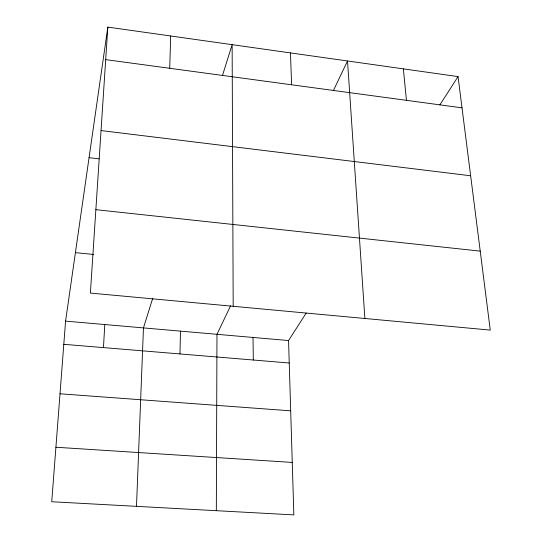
<?xml version="1.0" encoding="UTF-8"?>
<svg xmlns="http://www.w3.org/2000/svg" width="542" height="542" viewBox="0 0 542 542"><rect width="100%" height="100%" fill="white"/><g stroke="black" fill="none" stroke-linecap="round" stroke-linejoin="round"><path stroke-width="0.81" d="M216.326 510.686L216.983 334.312L230.601 305.796M179.985 353.94L180.472 331.128M169.714 68.292L170.689 35.982M136.496 506.35L143.461 327.903L152.742 298.242M103.461 347.598L104.789 324.536M107.831 27.1L90.392 293.073L490.266 330.098L458.044 76.591L107.831 27.1L65.575 321.121L51.734 501.743L293.852 514.9L288.554 340.545L306.176 313.1M222.41 75.711L232.132 44.668L233.189 306.291M333.303 90.724L347.517 60.968L364.881 318.486M439.86 104.911L458.044 76.591M55.914 447.245L292.26 462.421M60.006 393.783L290.688 410.829M63.793 344.312L289.238 362.998M65.575 321.121L288.554 340.545M75.413 252.647L93.658 254.462M95.859 209.673L480.226 251.129M89.057 157.688L99.05 158.86M101.049 130.561L470.646 175.771M105.697 59.627L462.014 107.851M403.363 68.861L406.439 100.331M290.451 52.906L291.603 84.789M253.012 337.449L253.31 360.023"/></g></svg>
